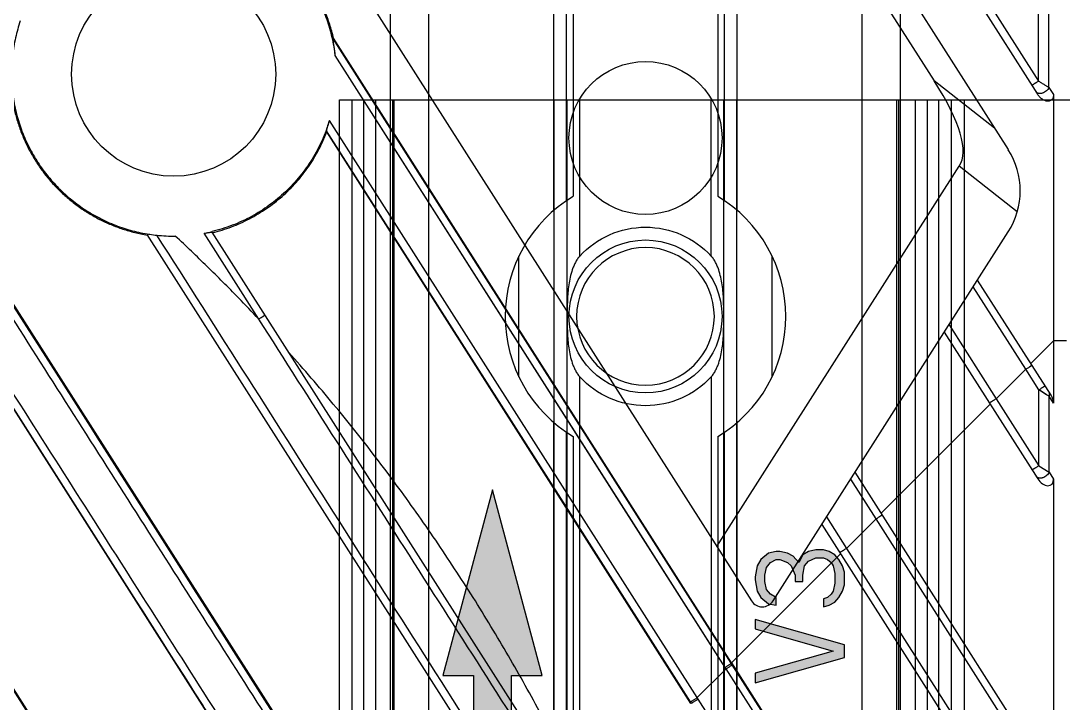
# Model space of a CAD drawing. Header units: millimetres. Extents: x 3299 to 14264, y 1863 to 5555.
# Drawn here: x 10132.88 to 10173.75, y 4751.63 to 4778.4 of the extents above; entities that cross this region are included whole.
import ezdxf

# ---------------------------------------------------------------- set-up
doc = ezdxf.new("R2010")
doc.units = ezdxf.units.MM
doc.layers.add('02___PRT_ALL_AXES', color=7, linetype='Continuous')

# ---------------------------------------------------------------- blocks, each defined once
blk = doc.blocks.new('rygj')
at = {"lineweight": 5, "true_color": 0x139b48}
h = blk.add_hatch(color=114, dxfattribs=at)
h.dxf.hatch_style = 1
h.paths.add_polyline_path([(5043.778, 3168.396), (5043.778, 3166.896), (5058.778, 3166.896), (5058.778, 3165.696), (5066.055, 3167.646), (5058.778, 3169.596), (5058.778, 3168.396)])
h = blk.add_hatch(color=114, dxfattribs=at)
h.dxf.hatch_style = 1
h.paths.add_polyline_path([(5052.292, 3156.452), (5052.23, 3156.825), (5051.982, 3157.123), (5051.734, 3157.271), (5051.424, 3157.346), (5050.866, 3157.346), (5050.556, 3157.271), (5050.308, 3157.123), (5050.061, 3156.825), (5049.937, 3156.527), (5049.875, 3156.154), (5049.875, 3155.037), (5049.937, 3154.665), (5050.061, 3154.367), (5050.308, 3154.069), (5050.556, 3153.92), (5050.866, 3153.846), (5051.424, 3153.846), (5051.734, 3153.92), (5051.982, 3154.069), (5052.23, 3154.367), (5052.292, 3154.74), (5051.92, 3154.74), (5051.858, 3154.516), (5051.672, 3154.367), (5051.424, 3154.293), (5050.866, 3154.293), (5050.618, 3154.367), (5050.432, 3154.516), (5050.308, 3154.74), (5050.247, 3155.037), (5050.247, 3156.154), (5050.308, 3156.452), (5050.432, 3156.676), (5050.618, 3156.825), (5050.866, 3156.899), (5051.424, 3156.899), (5051.672, 3156.825), (5051.858, 3156.676), (5051.92, 3156.452)])
h.paths.add_polyline_path([(5063.634, 3156.527), (5063.572, 3156.825), (5063.324, 3157.123), (5063.076, 3157.271), (5062.642, 3157.346), (5062.518, 3157.346), (5062.085, 3157.271), (5061.837, 3157.123), (5061.589, 3156.825), (5061.527, 3156.527), (5061.837, 3156.527), (5061.961, 3156.75), (5062.147, 3156.899), (5062.456, 3156.974), (5062.704, 3156.974), (5063.014, 3156.899), (5063.2, 3156.75), (5063.324, 3156.527), (5063.324, 3156.378), (5063.2, 3156.08), (5063.076, 3155.931), (5062.704, 3155.782), (5062.456, 3155.782), (5062.456, 3155.484), (5062.704, 3155.484), (5063.076, 3155.41), (5063.262, 3155.261), (5063.386, 3154.963), (5063.386, 3154.665), (5063.324, 3154.516), (5063.2, 3154.367), (5063.076, 3154.293), (5062.766, 3154.218), (5062.394, 3154.218), (5062.085, 3154.293), (5061.961, 3154.367), (5061.837, 3154.516), (5061.775, 3154.665), (5061.465, 3154.665), (5061.527, 3154.442), (5061.651, 3154.218), (5061.837, 3154.069), (5062.085, 3153.92), (5062.332, 3153.846), (5062.828, 3153.846), (5063.076, 3153.92), (5063.324, 3154.069), (5063.51, 3154.218), (5063.634, 3154.442), (5063.696, 3154.665), (5063.696, 3154.963), (5063.634, 3155.261), (5063.51, 3155.484), (5063.2, 3155.633), (5063.448, 3155.857), (5063.572, 3156.08), (5063.634, 3156.378)])
h.paths.add_polyline_path([(5060.597, 3157.346), (5059.729, 3154.293), (5058.862, 3157.346), (5058.49, 3157.346), (5059.481, 3153.846), (5059.977, 3153.846), (5060.969, 3157.346)])
h.paths.add_polyline_path([(5055.019, 3153.846), (5055.019, 3154.293), (5053.16, 3154.293), (5053.16, 3157.346), (5052.788, 3157.346), (5052.788, 3153.846)])
h.paths.add_polyline_path([(5041.817, 3156.452), (5041.755, 3156.825), (5041.507, 3157.123), (5041.26, 3157.271), (5040.95, 3157.346), (5040.392, 3157.346), (5040.082, 3157.271), (5039.834, 3157.123), (5039.586, 3156.825), (5039.462, 3156.527), (5039.4, 3156.154), (5039.4, 3155.037), (5039.462, 3154.665), (5039.586, 3154.367), (5039.834, 3154.069), (5040.082, 3153.92), (5040.392, 3153.846), (5040.95, 3153.846), (5041.26, 3153.92), (5041.507, 3154.069), (5041.755, 3154.367), (5041.817, 3154.74), (5041.445, 3154.74), (5041.383, 3154.516), (5041.198, 3154.367), (5040.95, 3154.293), (5040.392, 3154.293), (5040.144, 3154.367), (5039.958, 3154.516), (5039.834, 3154.74), (5039.772, 3155.037), (5039.772, 3156.154), (5039.834, 3156.452), (5039.958, 3156.676), (5040.144, 3156.825), (5040.392, 3156.899), (5040.95, 3156.899), (5041.198, 3156.825), (5041.383, 3156.676), (5041.445, 3156.452)])
h.paths.add_polyline_path([(5016.902, 3156.154), (5016.84, 3156.527), (5016.716, 3156.825), (5016.468, 3157.123), (5016.22, 3157.271), (5015.91, 3157.346), (5015.414, 3157.346), (5015.104, 3157.271), (5014.856, 3157.123), (5014.608, 3156.825), (5014.485, 3156.527), (5014.423, 3156.154), (5014.423, 3155.037), (5014.485, 3154.665), (5014.608, 3154.367), (5014.856, 3154.069), (5015.104, 3153.92), (5015.414, 3153.846), (5015.91, 3153.846), (5016.22, 3153.92), (5016.468, 3154.069), (5016.716, 3154.367), (5016.84, 3154.665), (5016.902, 3155.037)])
h.paths.add_polyline_path([(5028.368, 3156.527), (5028.306, 3156.825), (5028.058, 3157.123), (5027.81, 3157.271), (5027.438, 3157.346), (5027.19, 3157.346), (5026.756, 3157.271), (5026.508, 3157.123), (5026.261, 3156.825), (5026.199, 3156.527), (5026.508, 3156.527), (5026.632, 3156.75), (5026.818, 3156.899), (5027.128, 3156.974), (5027.376, 3156.974), (5027.686, 3156.899), (5027.872, 3156.75), (5027.996, 3156.527), (5027.996, 3156.378), (5027.872, 3156.08), (5026.137, 3154.218), (5026.137, 3153.846), (5028.368, 3153.846), (5028.368, 3154.218), (5026.632, 3154.218), (5028.182, 3155.857), (5028.306, 3156.08), (5028.368, 3156.378)])
h.paths.add_polyline_path([(5046.404, 3153.846), (5045.474, 3156.229), (5045.288, 3156.229), (5046.218, 3153.846)])
h.paths.add_polyline_path([(5025.269, 3157.346), (5024.401, 3154.293), (5023.533, 3157.346), (5023.162, 3157.346), (5024.153, 3153.846), (5024.649, 3153.846), (5025.641, 3157.346)])
h.paths.add_polyline_path([(5038.904, 3153.846), (5038.904, 3157.346), (5038.532, 3157.346), (5038.532, 3155.931), (5036.797, 3155.931), (5036.797, 3157.346), (5036.425, 3157.346), (5036.425, 3153.846), (5036.797, 3153.846), (5036.797, 3155.484), (5038.532, 3155.484), (5038.532, 3153.846)])
h.paths.add_polyline_path([(5019.691, 3156.229), (5019.691, 3156.527), (5019.629, 3156.75), (5019.443, 3157.048), (5019.195, 3157.271), (5018.885, 3157.346), (5017.398, 3157.346), (5017.398, 3153.846), (5018.885, 3153.846), (5019.195, 3153.92), (5019.443, 3154.144), (5019.629, 3154.442), (5019.691, 3154.665), (5019.691, 3155.037), (5019.629, 3155.261), (5019.443, 3155.559), (5019.319, 3155.633), (5019.443, 3155.708), (5019.629, 3156.005)])
h.paths.add_polyline_path([(5019.319, 3154.963), (5019.319, 3154.74), (5019.257, 3154.516), (5019.133, 3154.367), (5018.947, 3154.293), (5017.769, 3154.293), (5017.769, 3155.41), (5018.947, 3155.41), (5019.133, 3155.335), (5019.257, 3155.186)], flags=16)
h.paths.add_polyline_path([(5019.319, 3156.452), (5019.319, 3156.303), (5019.257, 3156.08), (5019.133, 3155.931), (5018.947, 3155.857), (5017.769, 3155.857), (5017.769, 3156.899), (5018.947, 3156.899), (5019.133, 3156.825), (5019.257, 3156.676)], flags=16)
h.paths.add_polyline_path([(5016.53, 3156.154), (5016.53, 3155.037), (5016.468, 3154.74), (5016.344, 3154.516), (5016.158, 3154.367), (5015.91, 3154.293), (5015.414, 3154.293), (5015.166, 3154.367), (5014.98, 3154.516), (5014.856, 3154.74), (5014.794, 3155.037), (5014.794, 3156.154), (5014.856, 3156.452), (5014.98, 3156.676), (5015.166, 3156.825), (5015.414, 3156.899), (5015.91, 3156.899), (5016.158, 3156.825), (5016.344, 3156.676), (5016.468, 3156.452)], flags=16)
h.paths.add_polyline_path([(5011.881, 3155.037), (5011.881, 3156.154), (5011.943, 3156.452), (5012.067, 3156.676), (5012.253, 3156.825), (5012.501, 3156.899), (5013.059, 3156.899), (5013.307, 3156.825), (5013.493, 3156.676), (5013.555, 3156.452), (5013.927, 3156.452), (5013.865, 3156.825), (5013.617, 3157.123), (5013.369, 3157.271), (5013.059, 3157.346), (5012.501, 3157.346), (5012.191, 3157.271), (5011.943, 3157.123), (5011.695, 3156.825), (5011.572, 3156.527), (5011.51, 3156.154), (5011.51, 3155.037), (5011.572, 3154.665), (5011.695, 3154.367), (5011.943, 3154.069), (5012.191, 3153.92), (5012.501, 3153.846), (5013.059, 3153.846), (5013.369, 3153.92), (5013.617, 3154.069), (5013.865, 3154.367), (5013.927, 3154.74), (5013.555, 3154.74), (5013.493, 3154.516), (5013.307, 3154.367), (5013.059, 3154.293), (5012.501, 3154.293), (5012.253, 3154.367), (5012.067, 3154.516), (5011.943, 3154.74)])
h.paths.add_polyline_path([(5011.014, 3153.846), (5011.014, 3154.293), (5009.154, 3154.293), (5009.154, 3157.346), (5008.782, 3157.346), (5008.782, 3153.846)])
h.paths.add_polyline_path([(5032.954, 3153.846), (5032.025, 3156.229), (5031.839, 3156.229), (5032.768, 3153.846)])
h.paths.add_polyline_path([(5006.427, 3155.633), (5006.427, 3157.346), (5006.055, 3157.346), (5006.055, 3153.846), (5006.427, 3153.846), (5006.427, 3155.037), (5006.861, 3155.559), (5007.791, 3153.846), (5008.287, 3153.846), (5007.171, 3155.931), (5008.287, 3157.346), (5007.791, 3157.346)])
at = {"color": 114, "linetype": 'Continuous', "true_color": 0x139b48}
for p, q in [((4442.055, 3171.646), (5101.055, 3171.646)), ((4442.055, 3170.146), (5101.055, 3170.146)), ((5066.055, 3167.646), (5058.778, 3169.596)), ((5058.778, 3169.596), (5058.778, 3168.396)), ((5058.778, 3168.396), (5043.778, 3168.396)), ((5058.778, 3165.696), (5066.055, 3167.646)), ((5043.778, 3166.896), (5058.778, 3166.896)), ((5058.778, 3166.896), (5058.778, 3165.696)), ((4495.013, 3165.246), (5068.697, 3165.246)), ((4495.398, 3164.746), (5068.312, 3164.746)), ((5101.055, 3164.485), (5077.566, 3164.485)), ((4495.398, 3158.546), (5068.312, 3158.546)), ((5101.055, 3158.807), (5077.566, 3158.807)), ((4495.013, 3158.046), (5068.697, 3158.046)), ((5058.862, 3157.346), (5058.49, 3157.346)), ((5058.49, 3157.346), (5059.481, 3153.846)), ((5059.729, 3154.293), (5058.862, 3157.346)), ((5060.597, 3157.346), (5059.729, 3154.293)), ((5059.977, 3153.846), (5060.969, 3157.346)), ((5060.969, 3157.346), (5060.597, 3157.346)), ((5062.518, 3157.346), (5062.085, 3157.271)), ((5062.642, 3157.346), (5062.518, 3157.346)), ((5063.076, 3157.271), (5062.642, 3157.346)), ((5061.837, 3157.123), (5061.589, 3156.825)), ((5062.085, 3157.271), (5061.837, 3157.123)), ((5061.961, 3156.75), (5062.147, 3156.899)), ((5062.147, 3156.899), (5062.456, 3156.974)), ((5062.456, 3156.974), (5062.704, 3156.974)), ((5062.704, 3156.974), (5063.014, 3156.899)), ((5063.014, 3156.899), (5063.2, 3156.75)), ((5063.324, 3157.123), (5063.076, 3157.271)), ((5063.572, 3156.825), (5063.324, 3157.123)), ((5061.589, 3156.825), (5061.527, 3156.527)), ((5061.527, 3156.527), (5061.837, 3156.527)), ((5061.837, 3156.527), (5061.961, 3156.75)), ((5063.2, 3156.75), (5063.324, 3156.527)), ((5063.324, 3156.527), (5063.324, 3156.378)), ((5063.634, 3156.527), (5063.572, 3156.825)), ((5063.634, 3156.378), (5063.634, 3156.527)), ((5063.2, 3156.08), (5063.076, 3155.931)), ((5063.324, 3156.378), (5063.2, 3156.08)), ((5063.448, 3155.857), (5063.572, 3156.08)), ((5063.572, 3156.08), (5063.634, 3156.378)), ((5062.704, 3155.782), (5062.456, 3155.782)), ((5062.456, 3155.782), (5062.456, 3155.484)), ((5063.076, 3155.931), (5062.704, 3155.782)), ((5063.2, 3155.633), (5063.448, 3155.857)), ((5062.456, 3155.484), (5062.704, 3155.484)), ((5062.704, 3155.484), (5063.076, 3155.41)), ((5063.076, 3155.41), (5063.262, 3155.261)), ((5063.51, 3155.484), (5063.2, 3155.633)), ((5063.262, 3155.261), (5063.386, 3154.963)), ((5063.634, 3155.261), (5063.51, 3155.484)), ((5063.696, 3154.963), (5063.634, 3155.261)), ((5063.386, 3154.963), (5063.386, 3154.665)), ((5063.696, 3154.665), (5063.696, 3154.963)), ((5061.775, 3154.665), (5061.465, 3154.665)), ((5061.465, 3154.665), (5061.527, 3154.442)), ((5061.527, 3154.442), (5061.651, 3154.218)), ((5061.837, 3154.516), (5061.775, 3154.665)), ((5061.961, 3154.367), (5061.837, 3154.516)), ((5063.324, 3154.516), (5063.2, 3154.367)), ((5063.386, 3154.665), (5063.324, 3154.516)), ((5063.51, 3154.218), (5063.634, 3154.442)), ((5063.634, 3154.442), (5063.696, 3154.665)), ((5061.651, 3154.218), (5061.837, 3154.069)), ((5061.837, 3154.069), (5062.085, 3153.92)), ((5062.085, 3154.293), (5061.961, 3154.367)), ((5062.394, 3154.218), (5062.085, 3154.293)), ((5062.766, 3154.218), (5062.394, 3154.218)), ((5063.076, 3154.293), (5062.766, 3154.218)), ((5063.2, 3154.367), (5063.076, 3154.293)), ((5063.076, 3153.92), (5063.324, 3154.069)), ((5063.324, 3154.069), (5063.51, 3154.218)), ((5059.481, 3153.846), (5059.977, 3153.846)), ((5062.085, 3153.92), (5062.332, 3153.846)), ((5062.332, 3153.846), (5062.828, 3153.846)), ((5062.828, 3153.846), (5063.076, 3153.92)), ((4442.055, 3153.146), (5101.055, 3153.146)), ((4442.055, 3151.646), (5101.055, 3151.646))]:
    blk.add_line(p, q, dxfattribs=at)
at = {"layer": '02___PRT_ALL_AXES', "color": 114, "linetype": 'Continuous', "true_color": 0x139b48}
for p, q in [((5070.491, 3166.607), (5075.22, 3166.607)), ((5077.013, 3165.246), (5096.697, 3165.246)), ((5077.398, 3164.746), (5096.312, 3164.746)), ((5068.145, 3164.485), (4464.566, 3164.485)), ((5068.145, 3158.807), (4464.566, 3158.807)), ((5077.398, 3158.546), (5096.312, 3158.546)), ((5077.013, 3158.046), (5096.697, 3158.046)), ((5070.491, 3156.685), (5075.22, 3156.685))]:
    blk.add_line(p, q, dxfattribs=at)
blk.add_circle((5072.855, 3161.646), 3, dxfattribs=at)
for start, end in [(31.0806, 148.9194), (211.0806, 328.9194)]:
    blk.add_arc((5072.855, 3161.646), 5.5, start, end, dxfattribs=at)
blk = doc.blocks.new('ERTFHGJ')
at = {"color": 40, "linetype": 'Continuous', "true_color": 0xf8d731}
for p, q in [((8925.457, 3696.77), (8878.457, 3696.77)), ((8900.957, 3696.77), (8900.957, 3617.77)), ((8901.457, 3617.77), (8901.457, 3696.77)), ((8901.957, 3617.77), (8901.957, 3696.77)), ((8902.402, 3617.77), (8902.402, 3696.77)), ((8902.874, 3617.77), (8902.874, 3696.77)), ((8903.457, 3617.77), (8903.457, 3696.77)), ((8903.537, 3696.77), (8903.537, 3617.77)), ((8903.598, 3617.77), (8903.598, 3696.77)), ((8909.882, 3696.77), (8909.882, 3617.77)), ((8910.382, 3617.77), (8910.382, 3696.77)), ((8910.882, 3690.641), (8910.882, 3696.77)), ((8916.032, 3690.641), (8916.032, 3696.77)), ((8916.532, 3617.77), (8916.532, 3696.77)), ((8917.032, 3617.77), (8917.032, 3696.77)), ((8923.315, 3617.77), (8923.315, 3696.77)), ((8923.377, 3696.77), (8923.377, 3617.77)), ((8923.457, 3617.77), (8923.457, 3696.77)), ((8924.039, 3696.77), (8924.039, 3617.77)), ((8924.511, 3696.77), (8924.511, 3617.77)), ((8924.957, 3617.77), (8924.957, 3696.77)), ((8925.457, 3617.77), (8925.457, 3696.77)), ((8910.882, 3685.9), (8910.882, 3628.641)), ((8916.032, 3628.641), (8916.032, 3685.9))]:
    blk.add_line(p, q, dxfattribs=at)
blk.add_circle((8913.457, 3688.27), 2.7, dxfattribs=at)
for start, end in [(42.6324, 137.3676), (222.6324, 317.3676)]:
    blk.add_arc((8913.457, 3688.27), 3.5, start, end, dxfattribs=at)
for points, knots in [([(8910.387, 3688.27), (8910.387, 3688.375), (8910.388, 3688.583), (8910.395, 3688.895), (8910.413, 3689.203), (8910.446, 3689.508), (8910.5, 3689.808), (8910.568, 3690.054), (8910.639, 3690.245), (8910.704, 3690.385), (8910.783, 3690.519), (8910.846, 3690.602), (8910.882, 3690.641)], [0, 0, 0, 0, 0.127092, 0.253318, 0.378322, 0.502266, 0.625619, 0.749056, 0.811111, 0.873552, 0.936512, 1, 1, 1, 1]), ([(8916.032, 3690.641), (8916.067, 3690.602), (8916.131, 3690.519), (8916.209, 3690.385), (8916.274, 3690.245), (8916.346, 3690.054), (8916.413, 3689.808), (8916.467, 3689.508), (8916.5, 3689.203), (8916.518, 3688.895), (8916.526, 3688.583), (8916.527, 3688.375), (8916.527, 3688.27)], [0, 0, 0, 0, 0.063487, 0.126447, 0.188887, 0.250942, 0.37438, 0.497732, 0.621676, 0.746681, 0.872907, 1, 1, 1, 1]), ([(8910.882, 3685.9), (8910.846, 3685.938), (8910.783, 3686.021), (8910.704, 3686.156), (8910.639, 3686.296), (8910.567, 3686.487), (8910.5, 3686.733), (8910.446, 3687.033), (8910.413, 3687.338), (8910.395, 3687.646), (8910.388, 3687.957), (8910.387, 3688.166), (8910.387, 3688.27)], [0, 0, 0, 0, 0.063495, 0.126469, 0.188905, 0.250963, 0.374396, 0.497744, 0.621683, 0.746682, 0.87291, 1, 1, 1, 1]), ([(8916.527, 3688.27), (8916.527, 3688.166), (8916.526, 3687.957), (8916.518, 3687.646), (8916.5, 3687.338), (8916.467, 3687.033), (8916.413, 3686.733), (8916.346, 3686.487), (8916.274, 3686.296), (8916.209, 3686.156), (8916.131, 3686.021), (8916.067, 3685.938), (8916.032, 3685.9)], [0, 0, 0, 0, 0.127092, 0.253319, 0.378323, 0.502267, 0.62562, 0.749057, 0.811112, 0.873553, 0.936512, 1, 1, 1, 1])]:
    blk.add_open_spline(points, degree=3, knots=knots, dxfattribs=at)
blk = doc.blocks.new('ryfh')
at = {"rotation": 90}
blk.add_blockref('rygj', (11445.273, 369.859), dxfattribs=at)
at = {"xscale": -1}
blk.add_blockref('ERTFHGJ', (17197.083, 1754.444), dxfattribs=at)
blk = doc.blocks.new('1111')
at = {"color": 7, "linetype": 'Continuous'}
for p, q in [((16530.643, 7050.956), (16602.197, 6938.638)), ((16537.849, 7050.624), (16601.677, 6950.435)), ((16540.247, 7050.956), (16602.197, 6953.714)), ((16585.888, 7050.595), (16601.654, 7025.848)), ((16586.29, 7050.54), (16601.695, 7026.365)), ((16584.998, 7048.014), (16600.504, 7023.675)), ((16585.789, 7044.911), (16597.596, 7026.378)), ((16570.281, 7037.615), (16590.438, 7005.975)), ((16571.457, 6997.906), (16549.494, 7032.382)), ((16573.917, 6998.067), (16553.024, 7030.861)), ((16601.695, 7026.365), (16601.692, 7029.261)), ((16602.1, 7026.109), (16602.098, 7029.005)), ((16574.028, 7028.042), (16574.048, 7028.05)), ((16589.644, 7003.529), (16574.028, 7028.042)), ((16578.403, 7021.175), (16574.028, 7028.042)), ((16589.655, 7003.551), (16574.048, 7028.05)), ((16589.407, 7003.369), (16574.119, 7027.362)), ((16582.231, 7014.631), (16574.119, 7027.362)), ((16599.968, 7024.516), (16597.596, 7026.378)), ((16602.1, 7026.109), (16602.276, 7025.833)), ((16602.276, 7025.833), (16602.282, 7016.178)), ((16588.31, 7002.182), (16573.889, 7024.815)), ((16588.044, 7002.02), (16573.779, 7024.412)), ((16583.531, 7009.104), (16573.779, 7024.412)), ((16588.062, 7001.958), (16573.784, 7024.37)), ((16589.081, 7008.105), (16598.585, 7023.023)), ((16600.858, 7021.239), (16598.585, 7023.023)), ((16585.991, 7009.264), (16578.403, 7021.175)), ((16566.741, 7020.328), (16566.756, 7020.325)), ((16566.741, 7020.327), (16566.756, 7020.325)), ((16601.659, 6965.538), (16566.745, 7020.343)), ((16571.12, 7017.032), (16568.977, 7020.395)), ((16602.181, 6968.814), (16569.293, 7020.437)), ((16591.281, 7005.975), (16600.504, 7020.451)), ((16601.19, 7015.061), (16599.129, 7018.294)), ((16602.181, 7014.04), (16599.3, 7018.562)), ((16562.028, 7016.728), (16561.312, 7017.853)), ((16562.768, 7015.566), (16562.028, 7016.728)), ((16598.181, 7016.806), (16600.031, 7013.902)), ((16597.996, 7016.515), (16601.659, 7010.765)), ((16602.282, 7016.178), (16601.388, 7015.284)), ((16602.781, 7016.178), (16602.282, 7016.178)), ((16602.282, 7016.178), (16602.282, 7013.726)), ((16563.488, 7014.436), (16562.768, 7015.566)), ((16601.19, 7015.061), (16600.031, 7013.902)), ((16601.704, 7014.254), (16601.19, 7015.061)), ((16585.819, 7009), (16582.231, 7014.631)), ((16564.188, 7013.337), (16563.488, 7014.436)), ((16602.009, 7014.062), (16601.704, 7014.254)), ((16601.704, 7011.276), (16601.704, 7014.254)), ((16601.793, 7014.198), (16601.704, 7014.254)), ((16601.875, 7014.147), (16601.793, 7014.198)), ((16600.031, 7013.902), (16601.704, 7011.276)), ((16601.947, 7014.101), (16601.875, 7014.147)), ((16602.009, 7014.062), (16601.947, 7014.101)), ((16602.107, 7014.001), (16602.009, 7014.062)), ((16602.107, 7011.023), (16602.107, 7014.001)), ((16602.282, 7013.726), (16602.107, 7014.001)), ((16561.867, 7012.96), (16561.517, 7013.51)), ((16599.795, 7013.691), (16595.522, 7009.418)), ((16564.878, 7012.254), (16564.188, 7013.337)), ((16562.23, 7012.391), (16561.867, 7012.96)), ((16562.58, 7011.842), (16562.23, 7012.391)), ((16565.567, 7011.173), (16564.878, 7012.254)), ((16562.891, 7011.353), (16562.58, 7011.842)), ((16563.174, 7010.909), (16562.891, 7011.353)), ((16566.262, 7010.083), (16565.567, 7011.173)), ((16602.181, 6998.965), (16594.498, 7011.024)), ((16601.704, 7011.276), (16602.107, 7011.023)), ((16602.107, 7011.023), (16602.282, 7010.749)), ((16563.446, 7010.481), (16563.174, 7010.909)), ((16595.323, 7009.194), (16594.328, 7010.757)), ((16602.282, 7010.749), (16602.282, 6998.651)), ((16563.724, 7010.046), (16563.446, 7010.481)), ((16564.011, 7009.595), (16563.724, 7010.046)), ((16566.948, 7009.005), (16566.262, 7010.083)), ((16564.306, 7009.132), (16564.011, 7009.595)), ((16564.597, 7008.675), (16564.306, 7009.132)), ((16567.588, 7008), (16566.948, 7009.005)), ((16588.044, 7002.02), (16583.531, 7009.104)), ((16589.407, 7003.369), (16585.819, 7009)), ((16589.644, 7003.529), (16585.991, 7009.264)), ((16593.194, 7008.977), (16601.659, 6995.689)), ((16593.379, 7009.268), (16594.164, 7008.036)), ((16595.323, 7009.194), (16594.164, 7008.036)), ((16601.704, 6999.179), (16595.323, 7009.194)), ((16564.874, 7008.241), (16564.597, 7008.675)), ((16565.14, 7007.822), (16564.874, 7008.241)), ((16565.407, 7007.404), (16565.14, 7007.822)), ((16568.155, 7007.111), (16567.588, 7008)), ((16593.928, 7007.824), (16589.655, 7003.551)), ((16594.164, 7008.036), (16601.704, 6996.201)), ((16565.683, 7006.971), (16565.407, 7007.404)), ((16565.972, 7006.517), (16565.683, 7006.971)), ((16568.667, 7006.306), (16568.155, 7007.111)), ((16566.27, 7006.049), (16565.972, 7006.517)), ((16566.567, 7005.582), (16566.27, 7006.049)), ((16569.163, 7005.528), (16568.667, 7006.306)), ((16566.856, 7005.13), (16566.567, 7005.582)), ((16569.662, 7004.746), (16569.163, 7005.528)), ((16567.133, 7004.694), (16566.856, 7005.13)), ((16567.407, 7004.264), (16567.133, 7004.694)), ((16570.161, 7003.962), (16569.662, 7004.746)), ((16567.687, 7003.825), (16567.407, 7004.264)), ((16567.981, 7003.363), (16567.687, 7003.825)), ((16570.653, 7003.19), (16570.161, 7003.962)), ((16568.293, 7002.874), (16567.981, 7003.363)), ((16571.12, 7002.456), (16570.653, 7003.19)), ((16589.442, 7003.313), (16588.31, 7002.182)), ((16589.442, 7003.313), (16589.407, 7003.369)), ((16601.704, 6984.066), (16589.442, 7003.313)), ((16589.655, 7003.551), (16589.644, 7003.529)), ((16589.68, 7003.473), (16589.644, 7003.529)), ((16589.655, 7003.551), (16602.197, 6983.865)), ((16601.941, 6984.226), (16589.68, 7003.473)), ((16564.313, 6998.067), (16561.175, 7002.993)), ((16568.614, 7002.369), (16568.293, 7002.874)), ((16568.933, 7001.869), (16568.614, 7002.369)), ((16571.546, 7001.788), (16571.12, 7002.456)), ((16588.079, 7001.965), (16588.044, 7002.02)), ((16588.346, 7002.126), (16588.31, 7002.182)), ((16601.704, 6981.158), (16588.346, 7002.126))]:
    blk.add_line(p, q, dxfattribs=at)
for centre, radius, start, end in [((16559.53, 7022.898), 14.329, 5.8942, 6.0629), ((16597.974, 7022.063), 3, 327.5, 32.5), ((16567.793, 7026.652), 6.368, 280.7105, 283.5725), ((16590.859, 7006.244), 0.5, 212.5, 327.5)]:
    blk.add_arc(centre, radius, start, end, dxfattribs=at)
for centre, major_axis, ratio, start_param, end_param in [((16574.5, 7041.823), (-24.038, 18.866), 0.163628, -3.125474, -2.706063), ((16601.92, 7013.891), (-0.264, 0.384), 0.642651, -2.389365, -1.624536), ((16601.92, 7010.913), (-0.264, 0.384), 0.642651, 1.517057, 3.893821)]:
    blk.add_ellipse(centre, major_axis=major_axis, ratio=ratio, start_param=start_param, end_param=end_param, dxfattribs=at)
for points, knots in [([(16571.716, 6998.067), (16570.8, 6999.504), (16568.968, 7002.378), (16566.221, 7006.69), (16563.474, 7011.001), (16560.728, 7015.313), (16557.982, 7019.625), (16554.321, 7025.373), (16551.576, 7029.683), (16549.746, 7032.557)], [0, 0, 0, 0, 0.125015, 0.250035, 0.375056, 0.500076, 0.625089, 0.750088, 1, 1, 1, 1]), ([(16574.119, 7027.362), (16574.092, 7027.602), (16574.01, 7028.079), (16573.807, 7028.776), (16573.527, 7029.446), (16573.172, 7030.079), (16572.748, 7030.668), (16572.26, 7031.205), (16571.714, 7031.683), (16571.315, 7031.959), (16571.109, 7032.085)], [0, 0, 0, 0, 0.124981, 0.249966, 0.37496, 0.499959, 0.624963, 0.749972, 0.874983, 1, 1, 1, 1]), ([(16574.048, 7028.05), (16574.007, 7028.231), (16573.91, 7028.589), (16573.719, 7029.112), (16573.483, 7029.617), (16573.205, 7030.099), (16572.885, 7030.556), (16572.528, 7030.983), (16572.134, 7031.377), (16571.85, 7031.616), (16571.703, 7031.73)], [0, 0, 0, 0, 0.124982, 0.249976, 0.374968, 0.499968, 0.624972, 0.749977, 0.87499, 1, 1, 1, 1]), ([(16573.672, 6997.906), (16571.93, 7000.64), (16569.317, 7004.741), (16565.833, 7010.209), (16563.22, 7014.31), (16560.608, 7018.412), (16557.126, 7023.88), (16554.514, 7027.98), (16552.774, 7030.713)], [0, 0, 0, 0, 0.250021, 0.375037, 0.500053, 0.625064, 0.750065, 1, 1, 1, 1]), ([(16561.77, 7028.727), (16561.695, 7028.509), (16561.6, 7028.176), (16561.511, 7027.724), (16561.446, 7027.267), (16561.411, 7026.691), (16561.439, 7026.115), (16561.499, 7025.657), (16561.583, 7025.204), (16561.735, 7024.647), (16561.988, 7024.002), (16562.31, 7023.389), (16562.696, 7022.813), (16563.142, 7022.284), (16563.56, 7021.885), (16563.918, 7021.594), (16564.292, 7021.324), (16564.786, 7021.024), (16565.31, 7020.78), (16565.742, 7020.62), (16566.183, 7020.483), (16566.521, 7020.408), (16566.749, 7020.37)], [0, 0, 0, 0, 0.062465, 0.09371, 0.124954, 0.187423, 0.249897, 0.281147, 0.312399, 0.374884, 0.437375, 0.499873, 0.562375, 0.624883, 0.687394, 0.718662, 0.74993, 0.812444, 0.874956, 0.906224, 0.937489, 1, 1, 1, 1]), ([(16574.119, 7027.362), (16574.115, 7027.395), (16574.107, 7027.459), (16574.097, 7027.54), (16574.088, 7027.604), (16574.082, 7027.652), (16574.075, 7027.699), (16574.068, 7027.745), (16574.061, 7027.792), (16574.054, 7027.837), (16574.048, 7027.874), (16574.044, 7027.903), (16574.04, 7027.924), (16574.037, 7027.945), (16574.034, 7027.964), (16574.032, 7027.983), (16574.03, 7028), (16574.028, 7028.013), (16574.027, 7028.023), (16574.027, 7028.029), (16574.027, 7028.034), (16574.027, 7028.037), (16574.027, 7028.04), (16574.028, 7028.041), (16574.028, 7028.042)], [0, 0, 0, 0, 0.142745, 0.284716, 0.355234, 0.425328, 0.49489, 0.563783, 0.631816, 0.698713, 0.764049, 0.795926, 0.827114, 0.857427, 0.886615, 0.914302, 0.939935, 0.962686, 0.972603, 0.981305, 0.988563, 0.994152, 0.99793, 1, 1, 1, 1]), ([(16601.695, 7026.365), (16601.678, 7026.354), (16601.645, 7026.333), (16601.603, 7026.307), (16601.572, 7026.287), (16601.55, 7026.273), (16601.529, 7026.26), (16601.509, 7026.248), (16601.492, 7026.237), (16601.476, 7026.228), (16601.463, 7026.219), (16601.453, 7026.214), (16601.446, 7026.21), (16601.442, 7026.207), (16601.438, 7026.205), (16601.435, 7026.204), (16601.433, 7026.202), (16601.431, 7026.202), (16601.43, 7026.201), (16601.429, 7026.201), (16601.429, 7026.201), (16601.429, 7026.201)], [0, 0, 0, 0, 0.192802, 0.379408, 0.467967, 0.552191, 0.631222, 0.704241, 0.770527, 0.829393, 0.880263, 0.92261, 0.940451, 0.956014, 0.969259, 0.980148, 0.988655, 0.994774, 0.998509, 0.999504, 1, 1, 1, 1]), ([(16602.1, 7026.109), (16602.09, 7026.085), (16602.061, 7026.037), (16602.002, 7025.976), (16601.93, 7025.926), (16601.863, 7025.896), (16601.808, 7025.882), (16601.757, 7025.875), (16601.707, 7025.876), (16601.662, 7025.889), (16601.633, 7025.904), (16601.609, 7025.923), (16601.597, 7025.938), (16601.591, 7025.946)], [0, 0, 0, 0, 0.126818, 0.264561, 0.407299, 0.548001, 0.615572, 0.68029, 0.79911, 0.853278, 0.904242, 0.952798, 1, 1, 1, 1]), ([(16601.695, 7026.365), (16601.733, 7026.34), (16601.791, 7026.304), (16601.866, 7026.257), (16601.92, 7026.223), (16601.971, 7026.191), (16602.018, 7026.161), (16602.061, 7026.134), (16602.088, 7026.117), (16602.1, 7026.109)], [0, 0, 0, 0, 0.285447, 0.423782, 0.557073, 0.683505, 0.801042, 0.907362, 1, 1, 1, 1]), ([(16602.276, 7025.833), (16602.276, 7025.815), (16602.274, 7025.778), (16602.261, 7025.724), (16602.238, 7025.673), (16602.203, 7025.629), (16602.158, 7025.597), (16602.105, 7025.579), (16602.049, 7025.575), (16601.976, 7025.584), (16601.907, 7025.612), (16601.843, 7025.649), (16601.784, 7025.693), (16601.718, 7025.758), (16601.674, 7025.817), (16601.654, 7025.848)], [0, 0, 0, 0, 0.062571, 0.12513, 0.187649, 0.250122, 0.312559, 0.375004, 0.437483, 0.49999, 0.624773, 0.687326, 0.749883, 0.874917, 1, 1, 1, 1]), ([(16561.483, 7025.51), (16561.512, 7025.348), (16561.583, 7025.028), (16561.725, 7024.557), (16561.904, 7024.099), (16562.117, 7023.655), (16562.363, 7023.229), (16562.641, 7022.824), (16562.95, 7022.44), (16563.287, 7022.082), (16563.65, 7021.75), (16564.038, 7021.447), (16564.448, 7021.175), (16564.877, 7020.934), (16565.324, 7020.728), (16565.785, 7020.556), (16566.258, 7020.42), (16566.58, 7020.354), (16566.741, 7020.327)], [0, 0, 0, 0, 0.062478, 0.124963, 0.18745, 0.249943, 0.312439, 0.374939, 0.437442, 0.499948, 0.562455, 0.624963, 0.687472, 0.749981, 0.812488, 0.874994, 0.937498, 1, 1, 1, 1]), ([(16573.889, 7024.815), (16573.809, 7024.551), (16573.615, 7024.032), (16573.226, 7023.298), (16572.745, 7022.621), (16572.181, 7022.012), (16571.542, 7021.482), (16570.839, 7021.039), (16570.085, 7020.691), (16569.556, 7020.526), (16569.288, 7020.462)], [0, 0, 0, 0, 0.125004, 0.25, 0.374994, 0.499987, 0.624981, 0.749978, 0.874982, 1, 1, 1, 1]), ([(16573.779, 7024.412), (16573.779, 7024.413), (16573.779, 7024.416), (16573.779, 7024.423), (16573.781, 7024.434), (16573.784, 7024.45), (16573.788, 7024.469), (16573.794, 7024.49), (16573.803, 7024.523), (16573.815, 7024.568), (16573.832, 7024.626), (16573.85, 7024.687), (16573.869, 7024.751), (16573.882, 7024.793), (16573.889, 7024.815)], [0, 0, 0, 0, 0.00901, 0.020474, 0.050496, 0.089295, 0.135864, 0.189178, 0.248238, 0.380111, 0.525433, 0.679515, 0.838738, 1, 1, 1, 1]), ([(16569.304, 7020.421), (16569.555, 7020.482), (16570.051, 7020.634), (16570.762, 7020.951), (16571.429, 7021.352), (16572.042, 7021.83), (16572.594, 7022.379), (16573.075, 7022.99), (16573.478, 7023.655), (16573.692, 7024.128), (16573.784, 7024.37)], [0, 0, 0, 0, 0.125016, 0.25002, 0.375019, 0.500015, 0.625008, 0.750003, 0.874997, 1, 1, 1, 1]), ([(16566.749, 7020.37), (16566.78, 7020.365), (16566.906, 7020.345), (16567.032, 7020.329), (16567.127, 7020.319)], [0, 0, 0, 0, 0.250064, 1, 1, 1, 1]), ([(16568.977, 7020.395), (16568.996, 7020.398), (16569.035, 7020.406), (16569.091, 7020.416), (16569.143, 7020.425), (16569.19, 7020.432), (16569.225, 7020.437), (16569.249, 7020.439), (16569.263, 7020.44), (16569.274, 7020.441), (16569.283, 7020.44), (16569.288, 7020.44), (16569.29, 7020.439), (16569.292, 7020.438), (16569.293, 7020.437), (16569.293, 7020.437)], [0, 0, 0, 0, 0.185877, 0.36527, 0.532516, 0.68194, 0.807912, 0.86044, 0.905199, 0.94168, 0.969527, 0.98017, 0.988669, 0.995159, 1, 1, 1, 1]), ([(16567.127, 7020.319), (16567.247, 7020.306), (16567.486, 7020.288), (16567.726, 7020.283), (16567.846, 7020.284)], [0, 0, 0, 0, 0.50001, 1, 1, 1, 1]), ([(16581.407, 6997.906), (16579.027, 7001.641), (16574.267, 7009.112), (16569.507, 7016.583), (16567.127, 7020.319)], [0, 0, 0, 0, 0.499973, 1, 1, 1, 1]), ([(16571.12, 7017.032), (16570.856, 7017.312), (16570.391, 7017.798), (16569.715, 7018.483), (16568.895, 7019.294), (16568.268, 7019.891), (16567.846, 7020.284)], [0, 0, 0, 0, 0.25, 0.437502, 0.625004, 1, 1, 1, 1]), ([(16571.12, 7017.032), (16571.136, 7017.042), (16571.167, 7017.062), (16571.206, 7017.086), (16571.235, 7017.105), (16571.256, 7017.118), (16571.275, 7017.13), (16571.293, 7017.141), (16571.309, 7017.151), (16571.323, 7017.16), (16571.333, 7017.167), (16571.341, 7017.171), (16571.346, 7017.174), (16571.35, 7017.177), (16571.354, 7017.179), (16571.357, 7017.181), (16571.36, 7017.183), (16571.361, 7017.184), (16571.363, 7017.185), (16571.363, 7017.185), (16571.364, 7017.185), (16571.364, 7017.186), (16571.364, 7017.186), (16571.365, 7017.186), (16571.365, 7017.186)], [0, 0, 0, 0, 0.196907, 0.385286, 0.474052, 0.558133, 0.63675, 0.70916, 0.774714, 0.832793, 0.882881, 0.904778, 0.924503, 0.942016, 0.957281, 0.97026, 0.980918, 0.989231, 0.992504, 0.995186, 0.997276, 0.998774, 0.999678, 1, 1, 1, 1]), ([(16583.306, 6997.906), (16581.275, 7001.093), (16577.212, 7007.468), (16573.151, 7013.843), (16571.12, 7017.032)], [0, 0, 0, 0, 0.499959, 1, 1, 1, 1]), ([(16584.01, 6997.906), (16583.82, 6998.31), (16583.433, 6999.113), (16582.931, 7000.108), (16582.52, 7000.899), (16582.103, 7001.687), (16581.569, 7002.665), (16580.908, 7003.827), (16580.226, 7004.978), (16579.524, 7006.116), (16578.561, 7007.617), (16577.307, 7009.46), (16575.721, 7011.615), (16574.054, 7013.708), (16572.89, 7015.059), (16572.296, 7015.724)], [0, 0, 0, 0, 0.062493, 0.12499, 0.15624, 0.18749, 0.249988, 0.312486, 0.374985, 0.437486, 0.499988, 0.624988, 0.74999, 0.874994, 1, 1, 1, 1]), ([(16601.19, 7015.061), (16601.206, 7015.071), (16601.237, 7015.091), (16601.282, 7015.12), (16601.317, 7015.144), (16601.343, 7015.161), (16601.36, 7015.172), (16601.375, 7015.183), (16601.389, 7015.192), (16601.401, 7015.201), (16601.41, 7015.208), (16601.417, 7015.213), (16601.421, 7015.216), (16601.424, 7015.218), (16601.426, 7015.219), (16601.427, 7015.221), (16601.428, 7015.222), (16601.428, 7015.222), (16601.428, 7015.222)], [0, 0, 0, 0, 0.196965, 0.385213, 0.557811, 0.636283, 0.708546, 0.773962, 0.831919, 0.88191, 0.923472, 0.956239, 0.969238, 0.979938, 0.988324, 0.994402, 0.99821, 1, 1, 1, 1]), ([(16601.704, 7014.254), (16601.72, 7014.264), (16601.751, 7014.284), (16601.796, 7014.313), (16601.831, 7014.337), (16601.857, 7014.354), (16601.874, 7014.365), (16601.89, 7014.376), (16601.903, 7014.385), (16601.915, 7014.394), (16601.925, 7014.401), (16601.931, 7014.406), (16601.936, 7014.409), (16601.938, 7014.411), (16601.94, 7014.412), (16601.941, 7014.414), (16601.942, 7014.414), (16601.942, 7014.415), (16601.942, 7014.415)], [0, 0, 0, 0, 0.196965, 0.385213, 0.557811, 0.636283, 0.708546, 0.773962, 0.831919, 0.88191, 0.923472, 0.956239, 0.969238, 0.979938, 0.988324, 0.994402, 0.99821, 1, 1, 1, 1]), ([(16600.031, 7013.902), (16600.014, 7013.891), (16599.981, 7013.87), (16599.939, 7013.844), (16599.907, 7013.825), (16599.885, 7013.811), (16599.864, 7013.798), (16599.845, 7013.786), (16599.827, 7013.776), (16599.811, 7013.766), (16599.797, 7013.758), (16599.786, 7013.752), (16599.778, 7013.747), (16599.772, 7013.745), (16599.769, 7013.743), (16599.767, 7013.742), (16599.765, 7013.741), (16599.764, 7013.741), (16599.763, 7013.741), (16599.763, 7013.741)], [0, 0, 0, 0, 0.192507, 0.378902, 0.467383, 0.551547, 0.630534, 0.703523, 0.769793, 0.828658, 0.87954, 0.921915, 0.955367, 0.968646, 0.979578, 0.988145, 0.994348, 0.998221, 1, 1, 1, 1]), ([(16602.107, 7014.001), (16602.113, 7014.015), (16602.122, 7014.044), (16602.126, 7014.087), (16602.121, 7014.127), (16602.11, 7014.152), (16602.103, 7014.162)], [0, 0, 0, 0, 0.277177, 0.533061, 0.771506, 1, 1, 1, 1]), ([(16601.704, 7011.276), (16601.687, 7011.265), (16601.654, 7011.244), (16601.612, 7011.218), (16601.58, 7011.198), (16601.558, 7011.185), (16601.537, 7011.172), (16601.518, 7011.16), (16601.5, 7011.149), (16601.484, 7011.14), (16601.47, 7011.132), (16601.459, 7011.126), (16601.451, 7011.121), (16601.445, 7011.118), (16601.442, 7011.117), (16601.44, 7011.116), (16601.438, 7011.115), (16601.437, 7011.115), (16601.436, 7011.115), (16601.436, 7011.115)], [0, 0, 0, 0, 0.192507, 0.378902, 0.467383, 0.551547, 0.630534, 0.703523, 0.769793, 0.828658, 0.879541, 0.921915, 0.955367, 0.968646, 0.979578, 0.988145, 0.994348, 0.998221, 1, 1, 1, 1]), ([(16602.107, 7011.023), (16602.096, 7010.999), (16602.068, 7010.951), (16602.009, 7010.89), (16601.937, 7010.84), (16601.87, 7010.81), (16601.815, 7010.796), (16601.763, 7010.789), (16601.713, 7010.791), (16601.668, 7010.804), (16601.639, 7010.819), (16601.615, 7010.838), (16601.602, 7010.854), (16601.597, 7010.862)], [0, 0, 0, 0, 0.126758, 0.264209, 0.406553, 0.546898, 0.614349, 0.679007, 0.797934, 0.852288, 0.903522, 0.952419, 1, 1, 1, 1]), ([(16595.323, 7009.194), (16595.339, 7009.205), (16595.37, 7009.225), (16595.415, 7009.254), (16595.45, 7009.277), (16595.476, 7009.294), (16595.493, 7009.306), (16595.509, 7009.316), (16595.522, 7009.326), (16595.534, 7009.334), (16595.544, 7009.341), (16595.551, 7009.346), (16595.555, 7009.349), (16595.557, 7009.351), (16595.559, 7009.353), (16595.56, 7009.354), (16595.561, 7009.355), (16595.561, 7009.356), (16595.561, 7009.356)], [0, 0, 0, 0, 0.196965, 0.385213, 0.557811, 0.636283, 0.708546, 0.773962, 0.831919, 0.88191, 0.923472, 0.956239, 0.969238, 0.979938, 0.988324, 0.994402, 0.99821, 1, 1, 1, 1]), ([(16594.164, 7008.036), (16594.147, 7008.025), (16594.114, 7008.004), (16594.073, 7007.978), (16594.041, 7007.958), (16594.018, 7007.944), (16593.997, 7007.931), (16593.978, 7007.92), (16593.96, 7007.909), (16593.944, 7007.9), (16593.931, 7007.892), (16593.919, 7007.885), (16593.911, 7007.881), (16593.906, 7007.878), (16593.903, 7007.876), (16593.9, 7007.875), (16593.898, 7007.875), (16593.897, 7007.874), (16593.896, 7007.874), (16593.896, 7007.874)], [0, 0, 0, 0, 0.192507, 0.378902, 0.467383, 0.551547, 0.630534, 0.703523, 0.769793, 0.828658, 0.87954, 0.921915, 0.955367, 0.968646, 0.979578, 0.988145, 0.994348, 0.998221, 1, 1, 1, 1]), ([(16589.407, 7003.369), (16589.422, 7003.378), (16589.451, 7003.397), (16589.494, 7003.425), (16589.533, 7003.451), (16589.568, 7003.474), (16589.594, 7003.491), (16589.611, 7003.503), (16589.621, 7003.511), (16589.63, 7003.517), (16589.636, 7003.522), (16589.641, 7003.526), (16589.644, 7003.528), (16589.644, 7003.529)], [0, 0, 0, 0, 0.186782, 0.366132, 0.532176, 0.679598, 0.803612, 0.855563, 0.900227, 0.937253, 0.966355, 0.987307, 1, 1, 1, 1]), ([(16589.442, 7003.313), (16589.457, 7003.323), (16589.487, 7003.342), (16589.529, 7003.37), (16589.569, 7003.395), (16589.603, 7003.419), (16589.629, 7003.436), (16589.646, 7003.448), (16589.657, 7003.455), (16589.665, 7003.462), (16589.672, 7003.467), (16589.676, 7003.47), (16589.679, 7003.473), (16589.68, 7003.473)], [0, 0, 0, 0, 0.186782, 0.366131, 0.532175, 0.679595, 0.803609, 0.85556, 0.900224, 0.93725, 0.966352, 0.987305, 1, 1, 1, 1]), ([(16588.044, 7002.02), (16588.044, 7002.021), (16588.045, 7002.021), (16588.049, 7002.022), (16588.054, 7002.025), (16588.062, 7002.029), (16588.072, 7002.035), (16588.085, 7002.042), (16588.105, 7002.054), (16588.134, 7002.071), (16588.173, 7002.095), (16588.216, 7002.122), (16588.263, 7002.151), (16588.294, 7002.171), (16588.31, 7002.182)], [0, 0, 0, 0, 0.005231, 0.012589, 0.033669, 0.063117, 0.100673, 0.146013, 0.198735, 0.324335, 0.472945, 0.63916, 0.81702, 1, 1, 1, 1]), ([(16588.079, 7001.965), (16588.08, 7001.965), (16588.081, 7001.965), (16588.084, 7001.967), (16588.09, 7001.969), (16588.098, 7001.974), (16588.108, 7001.979), (16588.12, 7001.986), (16588.14, 7001.998), (16588.169, 7002.016), (16588.208, 7002.04), (16588.252, 7002.067), (16588.298, 7002.096), (16588.33, 7002.116), (16588.346, 7002.126)], [0, 0, 0, 0, 0.005231, 0.012589, 0.033669, 0.063117, 0.100673, 0.146013, 0.198735, 0.324335, 0.472945, 0.63916, 0.81702, 1, 1, 1, 1])]:
    blk.add_open_spline(points, degree=3, knots=knots, dxfattribs=at)
at = {"layer": '02___PRT_ALL_AXES', "color": 7, "linetype": 'Continuous'}
for centre, radius in [((16567.781, 7026.634), 4), ((16586.281, 7024.134), 3)]:
    blk.add_circle(centre, radius, dxfattribs=at)
blk = doc.blocks.new('*U162')
blk.add_blockref('1111', (-16308.281, -6888.884))
blk = doc.blocks.new('*U163')
at = {"color": 0, "linetype": 'ByBlock', "lineweight": -2, "transparency": 16777216}
blk.add_blockref('*U162', (0, 1350), dxfattribs=at)

msp = doc.modelspace()

# ---------------------------------------------------------------- block references
for name, p in [('*U163', (9879.37292, 3288.5531)), ('ryfh', (1873.74628, -675.91128))]:
    msp.add_blockref(name, p)

doc.saveas('drawing.dxf')
